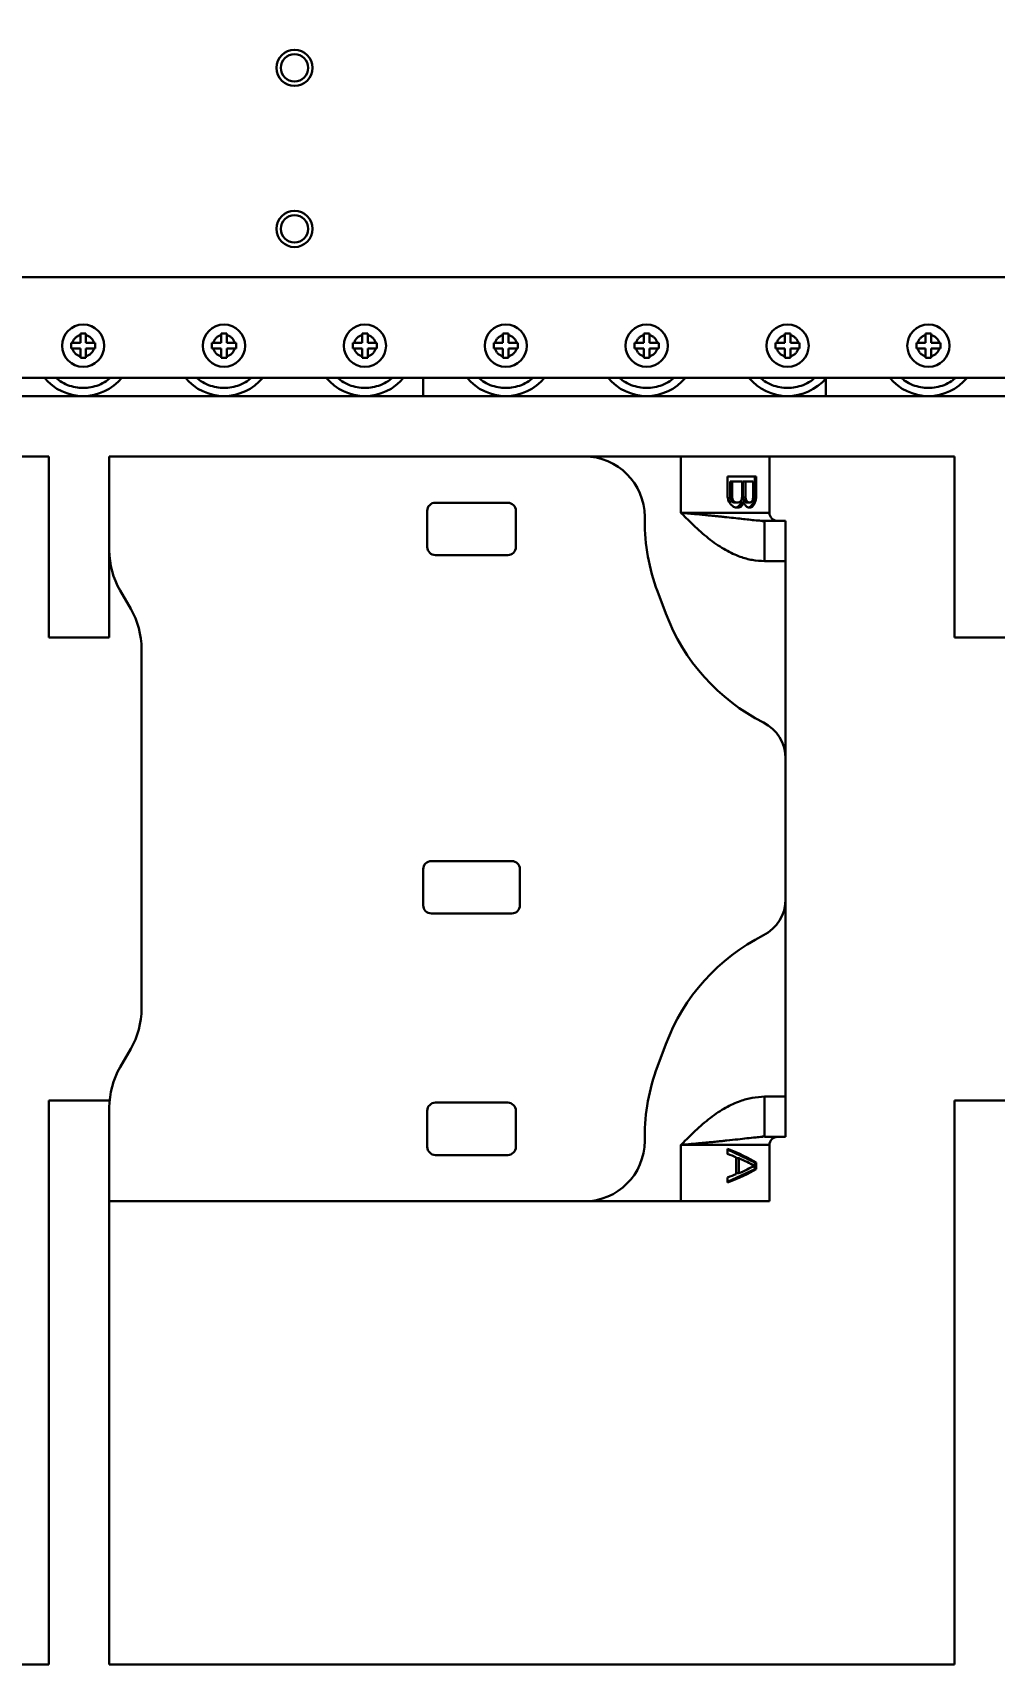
# Model space of a CAD drawing. Header units: millimetres. Extents: x 914 to 910632, y -176 to 682692.
# Drawn here: x 28673.7 to 28912.6, y 8213.9 to 8619.2 of the extents above; entities that cross this region are included whole.
import ezdxf

# ---------------------------------------------------------------- set-up
doc = ezdxf.new("R2010")
doc.units = ezdxf.units.MM
doc.layers.add('画图', color=3, linetype='Continuous', lineweight=30)
doc.styles.get("Standard").update_dxf_attribs({"font": 'arial.ttf'})
doc.dimstyles.new('INTE$0', dxfattribs={"dimscale": 80, "dimtxt": 3.5, "dimasz": 3, "dimexe": 3, "dimexo": 0, "dimgap": 1, "dimtad": 1, "dimdec": 0, "dimdsep": 46, "dimtxsty": 'Standard', "dimcen": 0, "dimclrd": 1, "dimclre": 1, "dimclrt": 3, "dimaunit": 1, "dimadec": 1, "dimazin": 2, "dimtfac": 1, "dimtdec": 0, "dimtmove": 0, "dimatfit": 0, "dimfxl": 1, "dimarcsym": 0})

# ---------------------------------------------------------------- blocks, each defined once
blk = doc.blocks.new('SDHGSJH')
at = {"color": 7, "linetype": 'Continuous', "lineweight": 30}
for p, q in [((-422, -12.79), (-632, -12.79)), ((-632, -12.79), (-632, -152.79)), ((-422, -127.79), (-422, -12.79)), ((-197, -12.79), (-407, -12.79)), ((-407, -12.79), (-407, -152.79)), ((-586, -127.79), (-586, -141.79)), ((-586, -127.79), (-564, -127.79)), ((-564, -141.79), (-564, -127.79)), ((-564, -127.79), (-540, -127.79)), ((-540, -127.79), (-422, -127.79)), ((-422, -127.79), (-422, -151.07)), ((-575.61, -132.6), (-582.38, -135.79)), ((-575.61, -132.45), (-575.61, -133.7)), ((-582.68, -137.45), (-582.68, -135.79)), ((-582.68, -135.79), (-582.38, -135.79)), ((-582.38, -137.45), (-582.68, -137.45)), ((-582.38, -135.79), (-582.38, -137.45)), ((-582.38, -137.45), (-575.61, -140.65)), ((-578.39, -138.5), (-578.39, -134.75)), ((-577.73, -134.75), (-578.39, -134.75)), ((-577.73, -134.54), (-577.73, -138.7)), ((-578.39, -138.5), (-577.73, -138.5)), ((-575.61, -139.54), (-575.61, -140.79)), ((-523, -150.29), (-523, -141.29)), ((-503, -139.29), (-521, -139.29)), ((-501, -141.29), (-501, -150.29)), ((-584.78, -143.79), (-590, -143.79)), ((-590, -153.79), (-590, -143.79)), ((-583.33, -143.73), (-584.78, -143.98)), ((-584.78, -153.79), (-584.78, -143.79)), ((-583.38, -143.71), (-584.46, -143.77)), ((-555, -143.72), (-555, -142.79)), ((-632, -152.79), (-647, -152.79)), ((-590, -153.79), (-584.78, -153.79)), ((-590, -202.79), (-590, -153.79)), ((-503, -152.29), (-521, -152.29)), ((-407, -152.79), (-422, -152.79)), ((-558.18, -161.28), (-560.25, -166.8)), ((-427.32, -165.65), (-424.68, -161.07)), ((-430, -264.93), (-430, -175.65)), ((-524, -210.29), (-524, -201.29)), ((-502, -199.29), (-522, -199.29)), ((-500, -201.29), (-500, -210.29)), ((-590, -237.79), (-590, -202.79)), ((-502, -212.29), (-522, -212.29)), ((-590, -286.79), (-590, -237.79)), ((-647, -267.79), (-632, -267.79)), ((-632, -267.79), (-632, -312.79)), ((-422, -289.5), (-422, -267.79)), ((-422, -267.79), (-407, -267.79)), ((-407, -267.79), (-407, -312.79)), ((-560.25, -273.78), (-558.18, -279.3)), ((-424.68, -279.5), (-427.32, -274.93)), ((-590, -286.79), (-584.78, -286.79)), ((-590, -296.79), (-590, -286.79)), ((-584.78, -296.79), (-584.78, -286.79)), ((-523, -299.29), (-523, -290.29)), ((-503, -288.29), (-521, -288.29)), ((-501, -290.29), (-501, -299.29)), ((-422, -289.5), (-422, -312.79)), ((-590, -296.79), (-584.78, -296.79)), ((-586, -298.79), (-586, -312.79)), ((-584.78, -296.6), (-583.33, -296.85)), ((-564, -312.79), (-564, -298.79)), ((-555, -296.85), (-555, -297.79)), ((-582.68, -307.79), (-582.68, -302.79)), ((-582.38, -302.79), (-582.68, -302.79)), ((-582.23, -301.75), (-582.57, -301.75)), ((-582.23, -301.75), (-582.38, -302.79)), ((-582.38, -302.79), (-582.38, -307.79)), ((-581.78, -300.91), (-582.23, -301.75)), ((-581.78, -300.91), (-582.21, -300.91)), ((-581.96, -302.58), (-581.96, -306.54)), ((-581.18, -300.29), (-581.78, -300.91)), ((-581.18, -300.29), (-581.71, -300.29)), ((-581.32, -300.08), (-580.78, -300.08)), ((-580.92, -301.33), (-581.19, -301.33)), ((-580.76, -300.09), (-581.18, -300.29)), ((-580.92, -301.33), (-580.28, -301.33)), ((-580.5, -301.54), (-579.83, -301.54)), ((-580.28, -301.33), (-579.83, -301.54)), ((-580.22, -301.95), (-579.53, -301.95)), ((-580.07, -306.54), (-580.07, -302.58)), ((-580.07, -302.58), (-579.38, -302.58)), ((-579.83, -301.54), (-579.53, -301.95)), ((-579.63, -301.33), (-579.48, -300.91)), ((-579.63, -301.33), (-578.92, -301.33)), ((-579.53, -301.95), (-579.38, -302.58)), ((-578.77, -300.91), (-579.48, -300.91)), ((-579.38, -302.58), (-579.38, -306.54)), ((-579.18, -302.58), (-579.18, -306.54)), ((-578.77, -300.91), (-578.92, -301.33)), ((-578.17, -300.29), (-578.86, -300.29)), ((-578.17, -300.29), (-578.77, -300.91)), ((-578.39, -300.08), (-577.56, -300.08)), ((-577.73, -301.33), (-578.22, -301.33)), ((-577.72, -300.08), (-578.17, -300.29)), ((-577.12, -301.33), (-577.73, -301.33)), ((-577.22, -301.54), (-576.67, -301.54)), ((-577.12, -301.33), (-576.67, -301.54)), ((-576.87, -301.95), (-576.37, -301.95)), ((-576.7, -306.54), (-576.7, -302.58)), ((-576.7, -302.58), (-576.22, -302.58)), ((-576.67, -301.54), (-576.37, -301.95)), ((-576.37, -301.95), (-576.22, -302.58)), ((-576.22, -302.58), (-576.22, -306.54)), ((-575.61, -302.79), (-575.61, -307.79)), ((-503, -301.29), (-521, -301.29)), ((-575.61, -307.79), (-582.68, -307.79)), ((-581.96, -306.54), (-580.07, -306.54)), ((-580.07, -306.54), (-579.38, -306.54)), ((-579.18, -306.54), (-576.7, -306.54)), ((-576.7, -306.54), (-576.22, -306.54)), ((-632, -312.79), (-570.56, -312.79)), ((-564, -312.79), (-570.56, -312.79)), ((-540, -312.79), (-564, -312.79)), ((-422, -312.79), (-540, -312.79)), ((-407, -312.79), (-345.56, -312.79)), ((-862, -327.79), (-192, -327.79)), ((-600, -332.16), (-600, -327.79)), ((-500, -327.79), (-500, -332.29)), ((-185.7, -332.29), (-884, -332.29)), ((-628.5, -339.59), (-628.16, -339.59)), ((-628.5, -340.99), (-628.5, -339.59)), ((-626.2, -339.59), (-628.16, -339.59)), ((-626.2, -337.63), (-626.2, -337.29)), ((-626.2, -337.29), (-624.8, -337.29)), ((-626.2, -337.63), (-626.2, -339.59)), ((-624.8, -337.29), (-624.8, -337.63)), ((-624.8, -339.59), (-624.8, -337.63)), ((-622.84, -339.59), (-624.8, -339.59)), ((-622.84, -339.59), (-622.5, -339.59)), ((-622.5, -339.59), (-622.5, -340.99)), ((-593.5, -339.59), (-593.16, -339.59)), ((-593.5, -340.99), (-593.5, -339.59)), ((-591.2, -339.59), (-593.16, -339.59)), ((-591.2, -337.63), (-591.2, -337.29)), ((-591.2, -337.29), (-589.8, -337.29)), ((-591.2, -337.63), (-591.2, -339.59)), ((-589.8, -337.29), (-589.8, -337.63)), ((-589.8, -339.59), (-589.8, -337.63)), ((-587.84, -339.59), (-589.8, -339.59)), ((-587.84, -339.59), (-587.5, -339.59)), ((-587.5, -339.59), (-587.5, -340.99)), ((-558.5, -339.59), (-558.16, -339.59)), ((-558.5, -340.99), (-558.5, -339.59)), ((-556.2, -339.59), (-558.16, -339.59)), ((-556.2, -337.63), (-556.2, -337.29)), ((-556.2, -337.29), (-554.8, -337.29)), ((-556.2, -337.63), (-556.2, -339.59)), ((-554.8, -337.29), (-554.8, -337.63)), ((-554.8, -339.59), (-554.8, -337.63)), ((-552.84, -339.59), (-554.8, -339.59)), ((-552.84, -339.59), (-552.5, -339.59)), ((-552.5, -339.59), (-552.5, -340.99)), ((-523.5, -339.59), (-523.16, -339.59)), ((-523.5, -340.99), (-523.5, -339.59)), ((-521.2, -339.59), (-523.16, -339.59)), ((-521.2, -337.63), (-521.2, -337.29)), ((-521.2, -337.29), (-519.8, -337.29)), ((-521.2, -337.63), (-521.2, -339.59)), ((-519.8, -337.29), (-519.8, -337.63)), ((-519.8, -339.59), (-519.8, -337.63)), ((-517.84, -339.59), (-519.8, -339.59)), ((-517.84, -339.59), (-517.5, -339.59)), ((-517.5, -339.59), (-517.5, -340.99)), ((-488.5, -339.59), (-488.16, -339.59)), ((-488.5, -340.99), (-488.5, -339.59)), ((-486.2, -339.59), (-488.16, -339.59)), ((-486.2, -337.63), (-486.2, -337.29)), ((-486.2, -337.29), (-484.8, -337.29)), ((-486.2, -337.63), (-486.2, -339.59)), ((-484.8, -337.29), (-484.8, -337.63)), ((-484.8, -339.59), (-484.8, -337.63)), ((-482.84, -339.59), (-484.8, -339.59)), ((-482.84, -339.59), (-482.5, -339.59)), ((-482.5, -339.59), (-482.5, -340.99)), ((-453.5, -339.59), (-453.16, -339.59)), ((-453.5, -340.99), (-453.5, -339.59)), ((-451.2, -339.59), (-453.16, -339.59)), ((-451.2, -337.63), (-451.2, -337.29)), ((-451.2, -337.29), (-449.8, -337.29)), ((-451.2, -337.63), (-451.2, -339.59)), ((-449.8, -337.29), (-449.8, -337.63)), ((-449.8, -339.59), (-449.8, -337.63)), ((-447.84, -339.59), (-449.8, -339.59)), ((-447.84, -339.59), (-447.5, -339.59)), ((-447.5, -339.59), (-447.5, -340.99)), ((-418.5, -339.59), (-418.16, -339.59)), ((-418.5, -340.99), (-418.5, -339.59)), ((-416.2, -339.59), (-418.16, -339.59)), ((-416.2, -337.63), (-416.2, -337.29)), ((-416.2, -337.29), (-414.8, -337.29)), ((-416.2, -337.63), (-416.2, -339.59)), ((-414.8, -337.29), (-414.8, -337.63)), ((-414.8, -339.59), (-414.8, -337.63)), ((-412.84, -339.59), (-414.8, -339.59)), ((-412.84, -339.59), (-412.5, -339.59)), ((-412.5, -339.59), (-412.5, -340.99)), ((-628.16, -340.99), (-628.5, -340.99)), ((-628.16, -340.99), (-626.2, -340.99)), ((-626.2, -340.99), (-626.2, -342.95)), ((-626.2, -343.29), (-626.2, -342.95)), ((-624.8, -343.29), (-626.2, -343.29)), ((-624.8, -342.95), (-624.8, -340.99)), ((-624.8, -340.99), (-622.84, -340.99)), ((-624.8, -342.95), (-624.8, -343.29)), ((-622.5, -340.99), (-622.84, -340.99)), ((-593.16, -340.99), (-593.5, -340.99)), ((-593.16, -340.99), (-591.2, -340.99)), ((-591.2, -340.99), (-591.2, -342.95)), ((-591.2, -343.29), (-591.2, -342.95)), ((-589.8, -343.29), (-591.2, -343.29)), ((-589.8, -342.95), (-589.8, -340.99)), ((-589.8, -340.99), (-587.84, -340.99)), ((-589.8, -342.95), (-589.8, -343.29)), ((-587.5, -340.99), (-587.84, -340.99)), ((-558.16, -340.99), (-558.5, -340.99)), ((-558.16, -340.99), (-556.2, -340.99)), ((-556.2, -340.99), (-556.2, -342.95)), ((-556.2, -343.29), (-556.2, -342.95)), ((-554.8, -343.29), (-556.2, -343.29)), ((-554.8, -342.95), (-554.8, -340.99)), ((-554.8, -340.99), (-552.84, -340.99)), ((-554.8, -342.95), (-554.8, -343.29)), ((-552.5, -340.99), (-552.84, -340.99)), ((-523.16, -340.99), (-523.5, -340.99)), ((-523.16, -340.99), (-521.2, -340.99)), ((-521.2, -340.99), (-521.2, -342.95)), ((-521.2, -343.29), (-521.2, -342.95)), ((-519.8, -343.29), (-521.2, -343.29)), ((-519.8, -342.95), (-519.8, -340.99)), ((-519.8, -340.99), (-517.84, -340.99)), ((-519.8, -342.95), (-519.8, -343.29)), ((-517.5, -340.99), (-517.84, -340.99)), ((-488.16, -340.99), (-488.5, -340.99)), ((-488.16, -340.99), (-486.2, -340.99)), ((-486.2, -340.99), (-486.2, -342.95)), ((-486.2, -343.29), (-486.2, -342.95)), ((-484.8, -343.29), (-486.2, -343.29)), ((-484.8, -342.95), (-484.8, -340.99)), ((-484.8, -340.99), (-482.84, -340.99)), ((-484.8, -342.95), (-484.8, -343.29)), ((-482.5, -340.99), (-482.84, -340.99)), ((-453.16, -340.99), (-453.5, -340.99)), ((-453.16, -340.99), (-451.2, -340.99)), ((-451.2, -340.99), (-451.2, -342.95)), ((-451.2, -343.29), (-451.2, -342.95)), ((-449.8, -343.29), (-451.2, -343.29)), ((-449.8, -342.95), (-449.8, -340.99)), ((-449.8, -340.99), (-447.84, -340.99)), ((-449.8, -342.95), (-449.8, -343.29)), ((-447.5, -340.99), (-447.84, -340.99)), ((-418.16, -340.99), (-418.5, -340.99)), ((-418.16, -340.99), (-416.2, -340.99)), ((-416.2, -340.99), (-416.2, -342.95)), ((-416.2, -343.29), (-416.2, -342.95)), ((-414.8, -343.29), (-416.2, -343.29)), ((-414.8, -342.95), (-414.8, -340.99)), ((-414.8, -340.99), (-412.84, -340.99)), ((-414.8, -342.95), (-414.8, -343.29)), ((-412.5, -340.99), (-412.84, -340.99)), ((-185.7, -357.29), (-979.33, -357.29)), ((-887, -357.29), (-185.7, -357.29)), ((-470.1, -366.61), (-470.1, -366.77))]:
    blk.add_line(p, q, dxfattribs=at)
at = {"color": 8, "linetype": 'Continuous', "lineweight": 30}
for p, q in [((-586, -141.79), (-564, -141.79)), ((-584.45, -143.77), (-583.27, -143.72)), ((-564, -298.79), (-586, -298.79))]:
    blk.add_line(p, q, dxfattribs=at)
at = {"color": 7, "linetype": 'Continuous', "lineweight": 30}
for centre, radius in [((-625.5, -340.29), 5.25), ((-590.5, -340.29), 5.25), ((-555.5, -340.29), 5.25), ((-520.5, -340.29), 5.25), ((-485.5, -340.29), 5.25), ((-450.5, -340.29), 5.25), ((-415.5, -340.29), 5.25), ((-468, -369.29), 4.5), ((-468, -369.29), 3.4), ((-468, -409.29), 4.5), ((-468, -409.29), 3.4)]:
    blk.add_circle(centre, radius, dxfattribs=at)
for centre, radius, start, end in [((-540, -142.79), 15, 90, 180), ((-588, -141.79), 2, 270, 0), ((-521, -141.29), 2, 90, 180), ((-503, -141.29), 2, 0, 90), ((-605, -143.72), 50, 339.444, 0), ((-521, -150.29), 2, 180, 270), ((-503, -150.29), 2, 270, 0), ((-442, -151.07), 20, 330, 0), ((-410, -175.65), 20, 150, 180), ((-607.07, -149.24), 50, 296.8187, 339.444), ((-580, -202.79), 10, 116.8187, 180), ((-522, -201.29), 2, 90, 180), ((-502, -201.29), 2, 0, 90), ((-522, -210.29), 2, 180, 270), ((-502, -210.29), 2, 270, 0), ((-580, -237.79), 10, 180, 243.1813), ((-607.07, -291.33), 50, 20.556, 63.1813), ((-410, -264.93), 20, 180, 210), ((-605, -296.85), 50, 0, 20.556), ((-442, -289.5), 20, 0, 30), ((-521, -290.29), 2, 90, 180), ((-503, -290.29), 2, 0, 90), ((-588, -298.79), 2, 0, 90), ((-540, -297.79), 15, 180, 270), ((-521, -299.29), 2, 180, 270), ((-503, -299.29), 2, 270, 0), ((-625.5, -340.29), 12.5, 39.7918, 140.2082), ((-590.5, -340.29), 12.5, 39.7918, 139.4642), ((-555.5, -340.29), 12.5, 39.7918, 140.2082), ((-520.5, -340.29), 12.5, 39.7918, 140.2082), ((-485.5, -340.29), 12.5, 39.7918, 140.2082), ((-450.5, -340.29), 12.5, 39.7918, 140.2082), ((-415.5, -340.29), 12.5, 39.7918, 140.2082)]:
    blk.add_arc(centre, radius, start, end, dxfattribs=at)
for centre, major_axis, ratio, start_param, end_param in [((-564, -134.12), (-21.97, -5.46), 0.222648, 5.213182, 5.671735), ((-564, -135.34), (-21.97, -5.34), 0.218533, 5.215446, 5.333273), ((-564, -139.12), (-21.97, 5.46), 0.222648, 0.611451, 1.070003), ((-564, -135.27), (-21.97, -5.34), 0.218533, 5.372125, 5.634447), ((-564, -137.98), (-21.97, 5.34), 0.218533, 0.648739, 0.91106), ((-564, -137.91), (-21.97, 5.34), 0.218533, 0.949912, 1.067739), ((-564, -278.31), (-15.88, -107.68), 0.141419, 4.952593, 4.962513), ((-564, -295.5), (-19.09, -27.72), 0.394462, 5.167401, 5.197033), ((-564, -297.87), (-21.33, -13.87), 0.388181, 5.400959, 5.440213), ((-564, -291.64), (-16.43, -64.52), 0.226815, 4.930336, 4.940141), ((-564, -298.52), (-20.41, -19.81), 0.414084, 5.256307, 5.275871), ((-564, -299.21), (-21.97, -5.34), 0.218533, 5.565909, 5.595193), ((-564, -300.53), (-21.97, -5.34), 0.218533, 5.556172, 5.585418), ((-564, -301.99), (-21.97, 5.34), 0.218533, 0.746457, 0.775559), ((-564, -300.67), (-21.97, 5.34), 0.218533, 0.756165, 0.785246), ((-564, -302.89), (-20.41, 19.81), 0.414084, 1.10467, 1.12404), ((-564, -301.15), (-21.33, 13.87), 0.388181, 0.97948, 1.018189), ((-564, -304.77), (16.43, -64.52), 0.226815, 4.611168, 4.620846), ((-564, -301.54), (17.41, -42.73), 0.314774, 4.570346, 4.580018), ((-564, -300.99), (-21.33, -13.87), 0.388181, 5.206955, 5.245653), ((-564, -304.14), (-16.43, -64.52), 0.226815, 4.736221, 4.745896), ((-564, -302.68), (-20.41, -19.81), 0.414084, 5.062395, 5.081756), ((-564, -300.6), (-21.97, -5.34), 0.218533, 5.372125, 5.401189), ((-564, -301.92), (-21.97, -5.34), 0.218533, 5.362425, 5.391506), ((-564, -300.53), (-21.97, 5.34), 0.218533, 0.949912, 0.979159), ((-564, -299.21), (-21.97, 5.34), 0.218533, 0.959649, 0.988933), ((-564, -298.52), (-20.41, 19.81), 0.414084, 1.30827, 1.327833), ((-564, -297.87), (-21.33, 13.87), 0.388181, 1.183167, 1.22242), ((-564, -291.64), (16.43, -64.52), 0.226815, 4.814961, 4.824766), ((-564, -295.5), (19.09, -27.72), 0.394462, 4.636825, 4.666457), ((-564, -278.31), (15.88, -107.68), 0.141419, 4.910897, 4.920817)]:
    blk.add_ellipse(centre, major_axis=major_axis, ratio=ratio, start_param=start_param, end_param=end_param, dxfattribs=at)
for points, knots in [([(-584.78, -153.79), (-583.76, -153.73), (-581.7, -153.62), (-579.08, -152.87), (-576.88, -151.97), (-575.05, -151.03), (-573.17, -149.87), (-571.27, -148.5), (-569.38, -146.94), (-567.58, -145.31), (-565.8, -143.59), (-564.62, -142.4), (-564, -141.79)], [0, 0, 0, 0, 0.124884, 0.249808, 0.329578, 0.412737, 0.499845, 0.598901, 0.697882, 0.79658, 0.894151, 1, 1, 1, 1]), ([(-584.78, -286.79), (-583.76, -286.85), (-581.7, -286.96), (-579.08, -287.71), (-576.88, -288.6), (-575.05, -289.54), (-573.17, -290.7), (-571.27, -292.08), (-569.38, -293.63), (-567.58, -295.26), (-565.8, -296.99), (-564.62, -298.17), (-564, -298.79)], [0, 0, 0, 0, 0.124884, 0.249808, 0.329577, 0.412735, 0.499846, 0.598901, 0.697879, 0.79658, 0.894152, 1, 1, 1, 1]), ([(-584.78, -296.79), (-584.23, -296.81), (-583.1, -296.84), (-581.36, -297.03), (-579.55, -297.23), (-577.58, -297.46), (-575.87, -297.64), (-574.45, -297.79), (-573.43, -297.9), (-572.33, -298.01), (-571.13, -298.13), (-569.5, -298.28), (-567.13, -298.5), (-565.15, -298.68), (-564, -298.79)], [0, 0, 0, 0, 0.097751, 0.197308, 0.294104, 0.391162, 0.500035, 0.543944, 0.590909, 0.640921, 0.693981, 0.750089, 0.854593, 1, 1, 1, 1]), ([(-628.16, -339.59), (-628.08, -339.36), (-627.92, -338.9), (-627.47, -338.32), (-626.88, -337.86), (-626.43, -337.71), (-626.2, -337.63)], [0, 0, 0, 0, 0.245619, 0.500001, 0.7544, 1, 1, 1, 1]), ([(-624.8, -337.63), (-624.57, -337.71), (-624.12, -337.86), (-623.53, -338.32), (-623.08, -338.9), (-622.92, -339.36), (-622.84, -339.59)], [0, 0, 0, 0, 0.245602, 0.500003, 0.754386, 1, 1, 1, 1]), ([(-593.16, -339.59), (-593.08, -339.36), (-592.92, -338.9), (-592.47, -338.32), (-591.88, -337.86), (-591.43, -337.71), (-591.2, -337.63)], [0, 0, 0, 0, 0.245614, 0.499999, 0.754416, 1, 1, 1, 1]), ([(-589.8, -337.63), (-589.57, -337.71), (-589.12, -337.86), (-588.53, -338.32), (-588.08, -338.9), (-587.92, -339.36), (-587.84, -339.59)], [0, 0, 0, 0, 0.245599, 0.499996, 0.754389, 1, 1, 1, 1]), ([(-558.16, -339.59), (-558.08, -339.36), (-557.92, -338.9), (-557.47, -338.32), (-556.88, -337.86), (-556.43, -337.71), (-556.2, -337.63)], [0, 0, 0, 0, 0.245619, 0.500001, 0.7544, 1, 1, 1, 1]), ([(-554.8, -337.63), (-554.57, -337.71), (-554.12, -337.86), (-553.53, -338.32), (-553.08, -338.9), (-552.92, -339.36), (-552.84, -339.59)], [0, 0, 0, 0, 0.2456, 0.499999, 0.754381, 1, 1, 1, 1]), ([(-523.16, -339.59), (-523.08, -339.36), (-522.92, -338.9), (-522.47, -338.32), (-521.88, -337.86), (-521.43, -337.71), (-521.2, -337.63)], [0, 0, 0, 0, 0.245611, 0.500004, 0.754401, 1, 1, 1, 1]), ([(-519.8, -337.63), (-519.57, -337.71), (-519.12, -337.86), (-518.53, -338.32), (-518.08, -338.9), (-517.92, -339.36), (-517.84, -339.59)], [0, 0, 0, 0, 0.245584, 0.500001, 0.754386, 1, 1, 1, 1]), ([(-488.16, -339.59), (-488.08, -339.36), (-487.92, -338.9), (-487.47, -338.32), (-486.88, -337.86), (-486.43, -337.71), (-486.2, -337.63)], [0, 0, 0, 0, 0.245619, 0.500001, 0.7544, 1, 1, 1, 1]), ([(-484.8, -337.63), (-484.57, -337.71), (-484.12, -337.86), (-483.53, -338.32), (-483.08, -338.9), (-482.92, -339.36), (-482.84, -339.59)], [0, 0, 0, 0, 0.2456, 0.499999, 0.754381, 1, 1, 1, 1]), ([(-453.16, -339.59), (-453.08, -339.36), (-452.92, -338.9), (-452.47, -338.32), (-451.88, -337.86), (-451.43, -337.71), (-451.2, -337.63)], [0, 0, 0, 0, 0.245622, 0.500006, 0.754407, 1, 1, 1, 1]), ([(-449.8, -337.63), (-449.57, -337.71), (-449.12, -337.86), (-448.53, -338.32), (-448.08, -338.9), (-447.92, -339.36), (-447.84, -339.59)], [0, 0, 0, 0, 0.2455999, 0.4999975, 0.754385, 1, 1, 1, 1]), ([(-418.16, -339.59), (-418.08, -339.36), (-417.92, -338.9), (-417.47, -338.32), (-416.88, -337.86), (-416.43, -337.71), (-416.2, -337.63)], [0, 0, 0, 0, 0.245617, 0.5, 0.754408, 1, 1, 1, 1]), ([(-414.8, -337.63), (-414.57, -337.71), (-414.12, -337.86), (-413.53, -338.32), (-413.08, -338.9), (-412.92, -339.36), (-412.84, -339.59)], [0, 0, 0, 0, 0.245592, 0.5, 0.754383, 1, 1, 1, 1]), ([(-626.2, -342.95), (-626.43, -342.87), (-626.88, -342.71), (-627.47, -342.25), (-627.92, -341.67), (-628.08, -341.21), (-628.16, -340.99)], [0, 0, 0, 0, 0.245602, 0.500001, 0.754417, 1, 1, 1, 1]), ([(-622.84, -340.99), (-622.92, -341.21), (-623.08, -341.67), (-623.53, -342.25), (-624.12, -342.71), (-624.57, -342.87), (-624.8, -342.95)], [0, 0, 0, 0, 0.245577, 0.499995, 0.754396, 1, 1, 1, 1]), ([(-591.2, -342.95), (-591.43, -342.87), (-591.88, -342.71), (-592.47, -342.25), (-592.92, -341.67), (-593.08, -341.21), (-593.16, -340.99)], [0, 0, 0, 0, 0.245585, 0.500004, 0.754423, 1, 1, 1, 1]), ([(-587.84, -340.99), (-587.92, -341.21), (-588.08, -341.67), (-588.53, -342.25), (-589.12, -342.71), (-589.57, -342.87), (-589.8, -342.95)], [0, 0, 0, 0, 0.245574, 0.500001, 0.754399, 1, 1, 1, 1]), ([(-556.2, -342.95), (-556.43, -342.87), (-556.88, -342.71), (-557.47, -342.25), (-557.92, -341.67), (-558.08, -341.21), (-558.16, -340.99)], [0, 0, 0, 0, 0.245602, 0.500001, 0.754417, 1, 1, 1, 1]), ([(-552.84, -340.99), (-552.92, -341.21), (-553.08, -341.67), (-553.53, -342.25), (-554.12, -342.71), (-554.57, -342.87), (-554.8, -342.95)], [0, 0, 0, 0, 0.245583, 0.499999, 0.754398, 1, 1, 1, 1]), ([(-521.2, -342.95), (-521.43, -342.87), (-521.88, -342.71), (-522.47, -342.25), (-522.92, -341.67), (-523.08, -341.21), (-523.16, -340.99)], [0, 0, 0, 0, 0.245601, 0.499999, 0.754426, 1, 1, 1, 1]), ([(-517.84, -340.99), (-517.92, -341.21), (-518.08, -341.67), (-518.53, -342.25), (-519.12, -342.71), (-519.57, -342.87), (-519.8, -342.95)], [0, 0, 0, 0, 0.245577, 0.499996, 0.754415, 1, 1, 1, 1]), ([(-486.2, -342.95), (-486.43, -342.87), (-486.88, -342.71), (-487.47, -342.25), (-487.92, -341.67), (-488.08, -341.21), (-488.16, -340.99)], [0, 0, 0, 0, 0.245602, 0.500001, 0.754417, 1, 1, 1, 1]), ([(-482.84, -340.99), (-482.92, -341.21), (-483.08, -341.67), (-483.53, -342.25), (-484.12, -342.71), (-484.57, -342.87), (-484.8, -342.95)], [0, 0, 0, 0, 0.245583, 0.499999, 0.754398, 1, 1, 1, 1]), ([(-451.2, -342.95), (-451.43, -342.87), (-451.88, -342.71), (-452.47, -342.25), (-452.92, -341.67), (-453.08, -341.21), (-453.16, -340.99)], [0, 0, 0, 0, 0.2455946, 0.4999966, 0.754415, 1, 1, 1, 1]), ([(-447.84, -340.99), (-447.92, -341.21), (-448.08, -341.67), (-448.53, -342.25), (-449.12, -342.71), (-449.57, -342.87), (-449.8, -342.95)], [0, 0, 0, 0, 0.245578, 0.5, 0.754399, 1, 1, 1, 1]), ([(-416.2, -342.95), (-416.43, -342.87), (-416.88, -342.71), (-417.47, -342.25), (-417.92, -341.67), (-418.08, -341.21), (-418.16, -340.99)], [0, 0, 0, 0, 0.2455935, 0.5000026, 0.7544199, 1, 1, 1, 1]), ([(-412.84, -340.99), (-412.92, -341.21), (-413.08, -341.67), (-413.53, -342.25), (-414.12, -342.71), (-414.57, -342.87), (-414.8, -342.95)], [0, 0, 0, 0, 0.2455801, 0.4999974, 0.7544065, 1, 1, 1, 1])]:
    blk.add_open_spline(points, degree=3, knots=knots, dxfattribs=at)
at = {"color": 8, "linetype": 'Continuous', "lineweight": 30}
for points, knots in [([(-564, -141.79), (-564.62, -141.84), (-565.77, -141.95), (-567.36, -142.09), (-568.7, -142.22), (-570.05, -142.35), (-571.43, -142.48), (-572.88, -142.62), (-574.19, -142.76), (-575.97, -142.94), (-578.05, -143.17), (-580.44, -143.44), (-582.16, -143.65), (-583.13, -143.7), (-583.38, -143.71)], [0, 0, 0, 0, 0.0847261, 0.1583087, 0.2207533, 0.2720501, 0.3478365, 0.4184425, 0.4838697, 0.5441072, 0.6901442, 0.8160865, 0.9521011, 1, 1, 1, 1]), ([(-632.22, -332.29), (-631.9, -332.01), (-631.05, -331.28), (-629.41, -330.48), (-627.46, -329.91), (-625.5, -329.73), (-623.54, -329.91), (-621.59, -330.48), (-619.95, -331.28), (-619.1, -332.01), (-618.78, -332.29)], [0, 0, 0, 0, 0.085407, 0.230069, 0.368959, 0.5, 0.631041, 0.769931, 0.914593, 1, 1, 1, 1]), ([(-597.22, -332.29), (-596.9, -332.01), (-596.05, -331.28), (-594.41, -330.48), (-592.46, -329.91), (-590.5, -329.73), (-588.54, -329.91), (-586.59, -330.48), (-584.95, -331.28), (-584.1, -332.01), (-583.78, -332.29)], [0, 0, 0, 0, 0.0854098, 0.2300725, 0.368962, 0.4999996, 0.6310412, 0.7699307, 0.9145934, 1, 1, 1, 1]), ([(-562.22, -332.29), (-561.9, -332.01), (-561.05, -331.28), (-559.41, -330.48), (-557.46, -329.91), (-555.5, -329.73), (-553.54, -329.91), (-551.59, -330.48), (-549.95, -331.28), (-549.1, -332.01), (-548.78, -332.29)], [0, 0, 0, 0, 0.085407, 0.230069, 0.368959, 0.5, 0.631041, 0.769931, 0.914593, 1, 1, 1, 1]), ([(-527.22, -332.29), (-526.9, -332.01), (-526.05, -331.28), (-524.41, -330.48), (-522.46, -329.91), (-520.5, -329.73), (-518.54, -329.91), (-516.59, -330.48), (-514.95, -331.28), (-514.1, -332.01), (-513.78, -332.29)], [0, 0, 0, 0, 0.0854066, 0.2300693, 0.3689588, 0.5000004, 0.631038, 0.7699275, 0.9145902, 1, 1, 1, 1]), ([(-492.22, -332.29), (-491.9, -332.01), (-491.05, -331.28), (-489.41, -330.48), (-487.46, -329.91), (-485.5, -329.73), (-483.54, -329.91), (-481.59, -330.48), (-479.95, -331.28), (-479.1, -332.01), (-478.78, -332.29)], [0, 0, 0, 0, 0.085407, 0.230069, 0.368959, 0.5, 0.631041, 0.769931, 0.914593, 1, 1, 1, 1]), ([(-457.22, -332.29), (-456.9, -332.01), (-456.05, -331.28), (-454.41, -330.48), (-452.46, -329.91), (-450.5, -329.73), (-448.54, -329.91), (-446.59, -330.48), (-444.95, -331.28), (-444.1, -332.01), (-443.78, -332.29)], [0, 0, 0, 0, 0.085407, 0.23007, 0.368959, 0.499999, 0.631041, 0.76993, 0.914593, 1, 1, 1, 1]), ([(-422.22, -332.29), (-421.9, -332.01), (-421.05, -331.28), (-419.41, -330.48), (-417.46, -329.91), (-415.5, -329.73), (-413.54, -329.91), (-411.59, -330.48), (-409.95, -331.28), (-409.1, -332.01), (-408.78, -332.29)], [0, 0, 0, 0, 0.085408, 0.23007, 0.36896, 0.499999, 0.63104, 0.76993, 0.914592, 1, 1, 1, 1])]:
    blk.add_open_spline(points, degree=3, knots=knots, dxfattribs=at)
blk = doc.blocks.new('*D372')
at = {"color": 1, "linetype": 'ByBlock', "lineweight": -2, "transparency": 16777216}
for p, q in [((25102.76, 8512.75), (25102.76, 17320.1)), ((29314.51, 15602.59), (29314.51, 17320.1)), ((29074.51, 17080.1), (25342.76, 17080.1))]:
    blk.add_line(p, q, dxfattribs=at)
at = {"color": 1, "lineweight": 200, "transparency": 16777216}
for points in [[(25342.76, 17120.1), (25342.76, 17040.1), (25102.76, 17080.1)], [(29074.51, 17120.1), (29074.51, 17040.1), (29314.51, 17080.1)]]:
    blk.add_solid(points, dxfattribs=at)
at = {"layer": 'Defpoints', "color": 0, "lineweight": 200, "transparency": 16777216}
for p in [(25102.76, 17080.1), (29314.51, 15602.59), (25102.76, 8512.75)]:
    blk.add_point(p, dxfattribs=at)
at = {"color": 3, "lineweight": 30, "transparency": 16777216, "insert": (27208.63, 17300.67), "char_height": 280, "attachment_point": 5}
blk.add_mtext('4212', dxfattribs=at)

msp = doc.modelspace()

# ---------------------------------------------------------------- block references
at = {"layer": '画图', "color": 4, "lineweight": 30, "rotation": 180}
msp.add_blockref('SDHGSJH', (28270.737, 8201.125), dxfattribs=at)

# ---------------------------------------------------------------- dimensions: what is measured, and where the dimension line sits
at = {"color": 4, "lineweight": 30}
dim = msp.add_linear_dim(base=(25102.755, 17080.101), p1=(29314.513, 15602.594), p2=(25102.755, 8512.75), dimstyle='INTE$0', override={"dimfxl": 2.5, "dimarcsym": 1}, dxfattribs=at)
dim.commit()
dim.dimension.update_dxf_attribs({"geometry": '*D372', "text_midpoint": (27208.634, 17300.674)})

doc.saveas('drawing.dxf')
